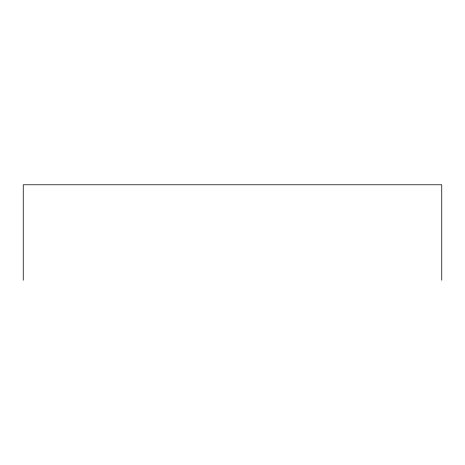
<?xml version="1.0" encoding="UTF-8"?>
<svg xmlns="http://www.w3.org/2000/svg" width="465" height="465" viewBox="0 0 465 465"><rect width="100%" height="100%" fill="white"/><g stroke="black" fill="none" stroke-linecap="round" stroke-linejoin="round"><path stroke-width="0.7" d="M441.75 280.221L441.75 184.779L23.25 184.779L23.25 280.221"/></g></svg>
